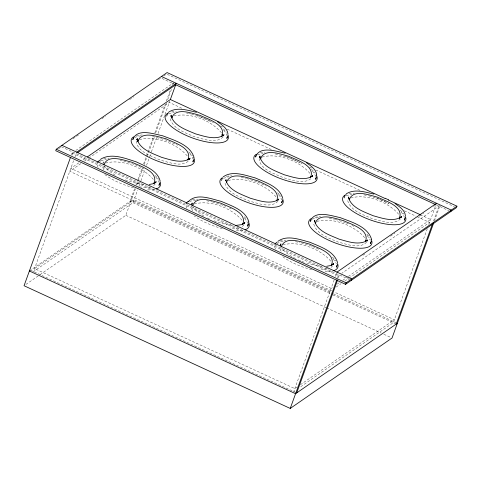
<?xml version="1.0" encoding="UTF-8"?>
<svg xmlns="http://www.w3.org/2000/svg" width="481" height="481" viewBox="0 0 481 481"><rect width="100%" height="100%" fill="white"/><g stroke="black" fill="none" stroke-linecap="round" stroke-linejoin="round"><path stroke-width="0.36" stroke-dasharray="2.4 1.8" d="M136.508 140.969C136.64 151.882 152.471 156.427 160.648 160.227C169.36 162.368 181.704 167.622 189.171 160.468M259.169 158.405C259.295 169.312 275.132 173.863 283.303 177.663C292.021 179.798 304.365 185.053 311.832 177.898M71.32 155.153L72.084 153.03L73.322 152.176M72.192 155.074L73.214 152.249M73.617 160.678L33.478 271.567L132.996 202.723L137.596 190.007M74.898 157.143L76.707 152.14M134.638 188.642L130.038 201.359L332.239 294.564M135.919 185.113L137.71 180.171M137.963 179.461L142.31 167.454M143.591 163.925L153.559 136.376M154.84 132.846L165.067 104.593M166.342 101.064L170.436 89.761M172.228 84.818L172.739 83.405M40.085 274.633L125.83 215.32L135.516 188.57M136.796 185.035L142.929 168.085M144.21 164.556L146.765 157.491M147.024 156.782L154.179 137.007M155.712 132.768L166.45 103.108M167.731 99.573L171.567 88.979M173.358 84.037L173.869 82.624M138.877 186.478L140.668 181.535M140.921 180.826L145.015 169.522M146.549 165.29L149.357 157.515M149.615 156.812L151.148 152.573M151.407 151.87L156.776 137.037M158.051 133.502L164.7 115.139M164.953 114.436L169.811 101.016M334.151 279.948L293.753 391.546L295.599 390.271M335.431 276.419L336.989 272.12M337.512 277.856L338.281 275.739L339.514 274.885M338.39 277.777L339.412 274.958M427.278 228.764L393.278 322.703L299.897 387.295M428.811 224.525L435.972 204.744M433.561 220.941L438.931 206.108M434.439 220.869L440.061 205.327L341.871 273.256M155.243 183.934L153.457 185.846M223.1 136.995C215.632 144.15 203.289 138.895 194.577 136.76C185.636 132.87 173.106 129.082 170.16 118.693M243.975 224.837L242.19 226.749M277.904 201.371C270.436 208.526 258.093 203.271 249.38 201.13C240.44 197.24 227.91 193.452 224.964 183.069M332.708 265.74L330.922 267.652M366.636 242.268C359.169 249.423 346.825 244.168 338.107 242.033C329.172 238.143 316.642 234.355 313.696 223.966M400.559 218.801C393.091 225.956 380.754 220.701 372.035 218.56C363.101 214.67 350.571 210.882 347.625 200.499M99.609 161.856L100.445 161.195M277.068 243.663L280.014 241.883L284.62 240.987M58.556 148.749L60.822 147.186M73.058 138.72L79.203 134.47M101.93 118.747L105.616 116.198M129.575 99.627L133.874 96.651M158.447 79.654L160.907 77.952L175.024 84.458M163.732 75.998L166.558 74.038L454.371 206.71M75.788 150.469L173.25 83.051M78.824 162.831L70.839 168.356L331.114 288.335L332.96 287.061M83.123 159.86L86.195 157.732M80.826 163.654L69.769 171.308L330.05 291.282L331.89 290.007M84.512 161.105L88.197 158.556M88.811 158.135L169.288 102.459L182.918 108.742M29.389 270.983L131.169 200.577L332.69 293.47M25.902 284.451L39.472 275.06M362.866 255.315L365.939 253.192M390.512 236.195L394.811 233.219M419.384 216.222L423.689 213.245M433.513 206.445L435.359 205.171M337.259 284.085L339.718 282.383M342.791 280.261L347.703 276.864M348.316 276.437L430.633 219.492L421.097 215.091M336.189 287.037L341.107 283.634M344.793 281.084L348.478 278.535M349.092 278.108L429.569 222.438L416.624 216.474M297.282 386.898L294.823 388.594L34.542 268.62L134.061 199.771L331.656 290.855M300.348 384.77L394.342 319.751L334.385 292.111M168.711 113.925L174.387 112.332M173.857 115.927C190.007 112.235 210.906 120.1 221.434 132.756M134.788 137.392L140.458 135.798M139.46 139.616C155.321 135.263 177.2 143.699 187.506 156.223M100.86 160.864L106.529 159.271M105.537 163.083C121.392 158.736 143.272 167.166 153.577 179.696M257.443 154.828L263.119 153.229M262.121 157.046C277.982 152.693 299.855 161.129 310.167 173.659M223.515 178.295L229.19 176.701M228.192 180.519C244.053 176.166 265.933 184.602 276.238 197.126M189.592 201.767L191.282 200.98L195.887 200.09M194.264 203.986C210.125 199.633 232.004 208.069 242.31 220.599M346.176 195.725L351.845 194.132M350.853 197.95C366.708 193.596 388.588 202.032 398.899 214.556M312.247 219.198L313.943 218.41L318.542 217.52M316.925 221.416C332.786 217.069 354.659 225.499 364.971 238.029M282.996 244.889C298.857 240.536 320.737 248.972 331.042 261.496M150.132 187.025L145.466 187.398L139.767 186.941M238.865 227.928L234.199 228.301L229.978 228.006M327.591 268.831L322.931 269.204L318.711 268.909M143.927 184.445L134.494 182.84L124.429 179.605M232.66 225.349L223.226 223.743L213.161 220.508M321.392 266.252L315.241 265.38L305.904 262.86M186.508 113.041L187.939 113.288M275.24 153.944L288.005 157.281L300.306 162.608M152.579 136.514L165.344 139.851L177.651 145.178M363.967 194.847L368.5 195.779M241.312 177.411L245.839 178.349M329.329 218.194L334.572 219.252M206.668 200.763L211.911 201.816M295.4 241.66L300.024 242.58M188.558 113.426L191.035 113.979M120.082 160.227L123.178 160.919M191.654 114.117L203.048 117.779L211.58 121.711M369.119 195.917L379.882 199.35M246.458 178.487L257.227 181.914M123.803 161.057L134.566 164.484M335.191 219.39L345.959 222.817M212.53 201.954L223.298 205.387M301.262 242.857L312.031 246.29M301.894 261.405L305.231 262.644M380.513 199.585L389.039 203.511M257.852 182.149L266.384 186.081M346.585 223.052L348.424 223.827M135.197 164.718L143.723 168.651M223.93 205.621L225.769 206.397M312.656 246.525L319.859 249.741M300.589 260.858L297.396 259.451M436.207 204.852L448.743 210.636M197.228 115.338L213.576 122.877M220.394 126.016L223.118 127.273M227.206 129.161L271.494 149.573M285.804 156.169L302.152 163.708M309.65 167.16L311.694 168.103M315.783 169.985L360.75 190.716M376.425 197.944L388.684 203.595M404.359 210.816L415.939 216.155M61.388 146.795L350.571 280.098M72.084 153.03L338.281 275.739M333.369 293.783L396.681 322.967M332.918 294.877L396.23 324.062M125.83 215.32L325.986 307.581M326.671 307.9L381.132 333.002M383.856 334.259L390.662 337.397M30.519 270.202L296.711 392.911M352.026 225.439L353.788 226.274M229.371 208.002L231.133 208.844M207.419 217.959L209.289 218.843M295.526 258.562C290.374 255.784 284.896 252.753 281.619 247.721M203.872 216.095L196.669 211.129L192.887 206.824M115.139 175.192L107.936 170.226L104.161 165.921M401.166 212.073L402.723 213.907L404.473 217.31M312.434 171.176L313.991 173.004L315.74 176.407M367.237 235.546L370.334 240.229M223.701 130.273L225.258 132.101L227.008 135.504M278.505 194.643L280.062 196.476L281.812 199.88M333.309 259.012L336.405 263.696M189.773 153.74L191.33 155.573L193.079 158.977M244.576 218.115L247.673 222.799M155.844 177.212L157.401 179.04L159.157 182.443M281.12 251.232L279.912 248.767L279.768 247.438M192.713 210.84L191.179 207.864L191.035 206.535M103.98 169.943L102.447 166.961L102.303 165.632M331.637 271.272A33.436 11.544 19.9 0 1 324.164 271.657M311.7 269.673A33.436 11.544 19.9 0 1 282.858 256.776M275.541 249.11A33.436 11.544 19.9 0 1 275.03 244.39M279.966 240.975A33.436 11.544 19.9 0 1 285.894 240.266M332.365 257.185A33.436 11.544 19.9 0 1 336.057 261.045M242.905 230.375A33.436 11.544 19.9 0 1 235.431 230.754M222.312 228.607A33.436 11.544 19.9 0 1 194.126 215.873M186.808 208.207A33.436 11.544 19.9 0 1 186.297 203.487M192.382 199.807A33.436 11.544 19.9 0 1 197.931 199.362M244.192 216.775A33.436 11.544 19.9 0 1 247.324 220.148M154.173 189.472A33.436 11.544 19.9 0 1 146.699 189.851M133.58 187.704A33.436 11.544 19.9 0 1 104.359 174.182M98.076 167.304A33.436 11.544 19.9 0 1 97.234 164.003M103.649 158.904A33.436 11.544 19.9 0 1 109.199 158.465M154.9 175.385A33.436 11.544 19.9 0 1 158.592 179.245M315.043 217.238A33.436 11.544 19.9 0 1 320.593 216.799M366.847 234.205A33.436 11.544 19.9 0 1 369.979 237.578M226.31 176.335A33.436 11.544 19.9 0 1 231.86 175.896M277.561 192.815A33.436 11.544 19.9 0 1 281.253 196.675M136.43 135.696A33.436 11.544 19.9 0 1 142.358 134.993M188.829 151.912A33.436 11.544 19.9 0 1 192.52 155.772M348.972 193.771A33.436 11.544 19.9 0 1 354.515 193.326M400.222 210.245A33.436 11.544 19.9 0 1 403.908 214.105M260.239 152.868A33.436 11.544 19.9 0 1 265.019 152.429M311.49 169.342A33.436 11.544 19.9 0 1 315.175 173.208M171.507 111.965A33.436 11.544 19.9 0 1 176.286 111.526M223.31 128.932A33.436 11.544 19.9 0 1 226.449 132.305"/><path stroke-width="0.72" d="M103.156 163.275L103.433 162.079M154.251 182.335L153.992 183.471C158.898 171.434 139.821 166.047 132.047 162.271C123.797 160.281 107.997 153.776 103.836 164.905M171.29 115.139L171.014 116.336L170.971 115.662C173.948 126.148 186.598 129.972 195.623 133.898C204.413 136.279 215.284 140.446 223.719 135.191L223.262 135.678L223.954 134.638L223.527 135.816M159.319 183.964L159.007 185.329L159.86 182.972M188.179 158.862L187.915 160.005C192.827 147.968 173.749 142.58 165.975 138.805C157.726 136.814 141.925 130.303 137.758 141.432L138.42 140.446M193.248 160.492L192.935 161.856L193.789 159.5M227.176 137.025L226.858 138.39L227.711 136.033M226.094 179.515L225.817 180.706L225.775 180.038C228.752 190.518 241.402 194.342 250.427 198.274C259.217 200.655 270.088 204.816 278.523 199.561L278.066 200.048L278.758 199.008M242.983 223.238L242.719 224.374C247.631 212.337 228.553 206.95 220.779 203.174C212.53 201.184 196.729 194.673 192.568 205.808M281.98 201.395L281.662 202.76L282.515 200.403M280.621 245.082L280.898 243.885L280.255 245.653M310.84 176.299L310.576 177.435C315.482 165.398 296.41 160.011 288.63 156.235C280.387 154.245 264.58 147.733 260.419 158.868L261.075 157.876M315.903 177.928L315.59 179.293L316.444 176.93M331.716 264.135L331.451 265.278C336.357 253.24 317.286 247.853 309.511 244.077C301.262 242.087 285.461 235.576 281.295 246.711M348.749 196.945L348.478 198.142L348.436 197.469C351.413 207.954 364.063 211.778 373.082 215.704C381.872 218.085 392.743 222.246 401.184 216.997L400.727 217.484L401.413 216.438L400.986 217.622M336.784 265.765L336.466 267.129L337.319 264.772M365.644 240.668L365.38 241.805C370.286 229.768 351.214 224.38 343.434 220.605C335.191 218.621 319.384 212.109 315.223 223.238L315.879 222.246M370.713 242.298L370.394 243.663L371.248 241.306M399.567 217.196L399.308 218.338C404.214 206.301 385.137 200.914 377.363 197.138C369.113 195.148 353.313 188.636 349.152 199.771L349.807 198.779M404.635 218.825L404.323 220.19L405.176 217.833M56.265 149.236L55.73 150.709L345.586 284.319L456.415 207.654L456.95 206.175L167.093 72.565L56.265 149.236L346.122 282.846L456.95 206.175M70.551 157.269L24.05 285.732L290.241 408.435L392.027 338.023L433.67 222.986M136.935 139.791L137.362 138.612L137.085 139.809L137.043 139.135C140.025 149.621 152.675 153.445 161.694 157.371C170.484 159.752 181.355 163.913 189.791 158.664L189.334 159.151L190.025 158.105L189.598 159.289M170.328 99.603L176.226 83.291L76.707 152.14M166.673 116.107L167.526 113.75M155.67 182.756L156.097 181.577L155.405 182.618L155.868 182.131L153.265 183.706L149.2 184.494M191.739 204.16L192.166 202.982L191.997 204.846M221.843 136.532C226.749 124.495 207.678 119.108 199.898 115.332C191.654 113.342 175.854 106.836 171.687 117.965L172.348 116.973M221.476 180.477L222.33 178.12M226.491 182.335C231.036 170.178 249.26 178.655 257.822 180.856C265.241 184.548 281.132 189.959 276.647 200.902M259.596 157.221L260.023 156.042L259.746 157.239L259.704 156.565C262.68 167.051 275.33 170.875 284.355 174.801C293.139 177.182 304.01 181.343 312.452 176.094L311.995 176.581L312.686 175.541L312.259 176.719M244.402 223.659L244.829 222.481L244.138 223.521L244.595 223.034L241.997 224.603L235.425 225.475M248.593 223.869L247.739 226.232L247.943 223.851M314.4 221.597L314.827 220.412L314.55 221.609L314.508 220.935C317.484 231.421 330.134 235.245 339.159 239.177C347.943 241.552 358.814 245.719 367.256 240.464L366.799 240.951L367.49 239.911L367.063 241.089M344.137 197.913L344.991 195.551M333.135 264.562L333.561 263.384L332.87 264.424L333.327 263.937L330.724 265.506L326.659 266.294M290.241 408.435L336.748 279.972M296.711 392.911L337.62 279.9M345.586 284.319L346.122 282.846M351.244 280.411L351.773 278.932L61.917 145.322M396.23 324.062L432.539 223.767M450.763 211.562L451.298 210.089L161.442 76.479M133.538 138.39L132.744 139.58C137.139 127.904 153.704 133.995 162.602 135.774C173.815 140.145 190.211 144.619 194.059 157.461M188.402 201.593C196.603 192.659 211.243 198.966 221.194 201.365C231.319 205.772 245.52 210.065 248.863 221.837M256.193 155.82L255.405 157.01C259.794 145.334 276.365 151.425 285.263 153.205M310.997 220.19L310.209 221.38C314.598 209.704 331.168 215.795 340.067 217.58C351.28 221.951 367.676 226.419 371.524 239.267M223.118 176.93C232.329 170.142 245.184 175.3 255.122 177.892C265.247 182.305 279.449 186.598 282.792 198.364M277.922 241.306C287.133 234.512 299.988 239.67 309.926 242.262C320.051 246.675 334.253 250.968 337.596 262.734M100.92 159.013C111.706 152.705 125.294 158.405 136.213 161.85C145.058 166.143 157.491 170.352 160.131 180.934M168.777 112.073C176.954 106.638 187.752 110.311 196.531 112.301M346.236 193.879C354.419 188.444 365.217 192.111 373.996 194.108M77.405 152.766L175.697 84.77M87.422 156.884L170.358 99.513L384.986 198.449M336.989 272.12L436.507 203.271M397.366 323.28L295.581 393.692L29.389 270.983M175.228 84.554L435.756 204.647M388.389 200.018L420.418 214.779M385.179 198.25L388.672 199.91M394.973 203.493C399.248 206.583 404.876 210.041 405.453 215.795M306.241 162.59C310.516 165.68 316.143 169.138 316.72 174.898M217.508 121.687C221.783 124.783 227.411 128.235 227.988 133.995M221.969 134.127L222.108 135.395M337.488 263.462A33.436 11.544 19.9 0 1 333.832 270.689M275.03 244.39A33.436 11.544 19.9 0 1 277.152 242.111M248.479 221.975A33.436 11.544 19.9 0 1 245.1 229.786M186.297 203.487A33.436 11.544 19.9 0 1 188.42 201.208M160.023 181.656A33.436 11.544 19.9 0 1 156.367 188.883M97.565 162.584A33.436 11.544 19.9 0 1 100.818 159.74M371.134 239.406A33.436 11.544 19.9 0 1 337.692 243.843A33.436 11.544 19.9 0 1 311.081 218.645M282.684 199.086A33.436 11.544 19.9 0 1 248.298 202.711A33.436 11.544 19.9 0 1 222.348 177.742M193.675 157.6A33.436 11.544 19.9 0 1 160.227 162.043A33.436 11.544 19.9 0 1 133.616 136.838M405.339 216.522A33.436 11.544 19.9 0 1 369.642 219.667A33.436 11.544 19.9 0 1 346.134 194.601M316.33 175.03A33.436 11.544 19.9 0 1 282.888 179.473A33.436 11.544 19.9 0 1 256.277 154.269M227.88 134.716A33.436 11.544 19.9 0 1 192.178 137.861A33.436 11.544 19.9 0 1 168.669 112.801"/></g></svg>
